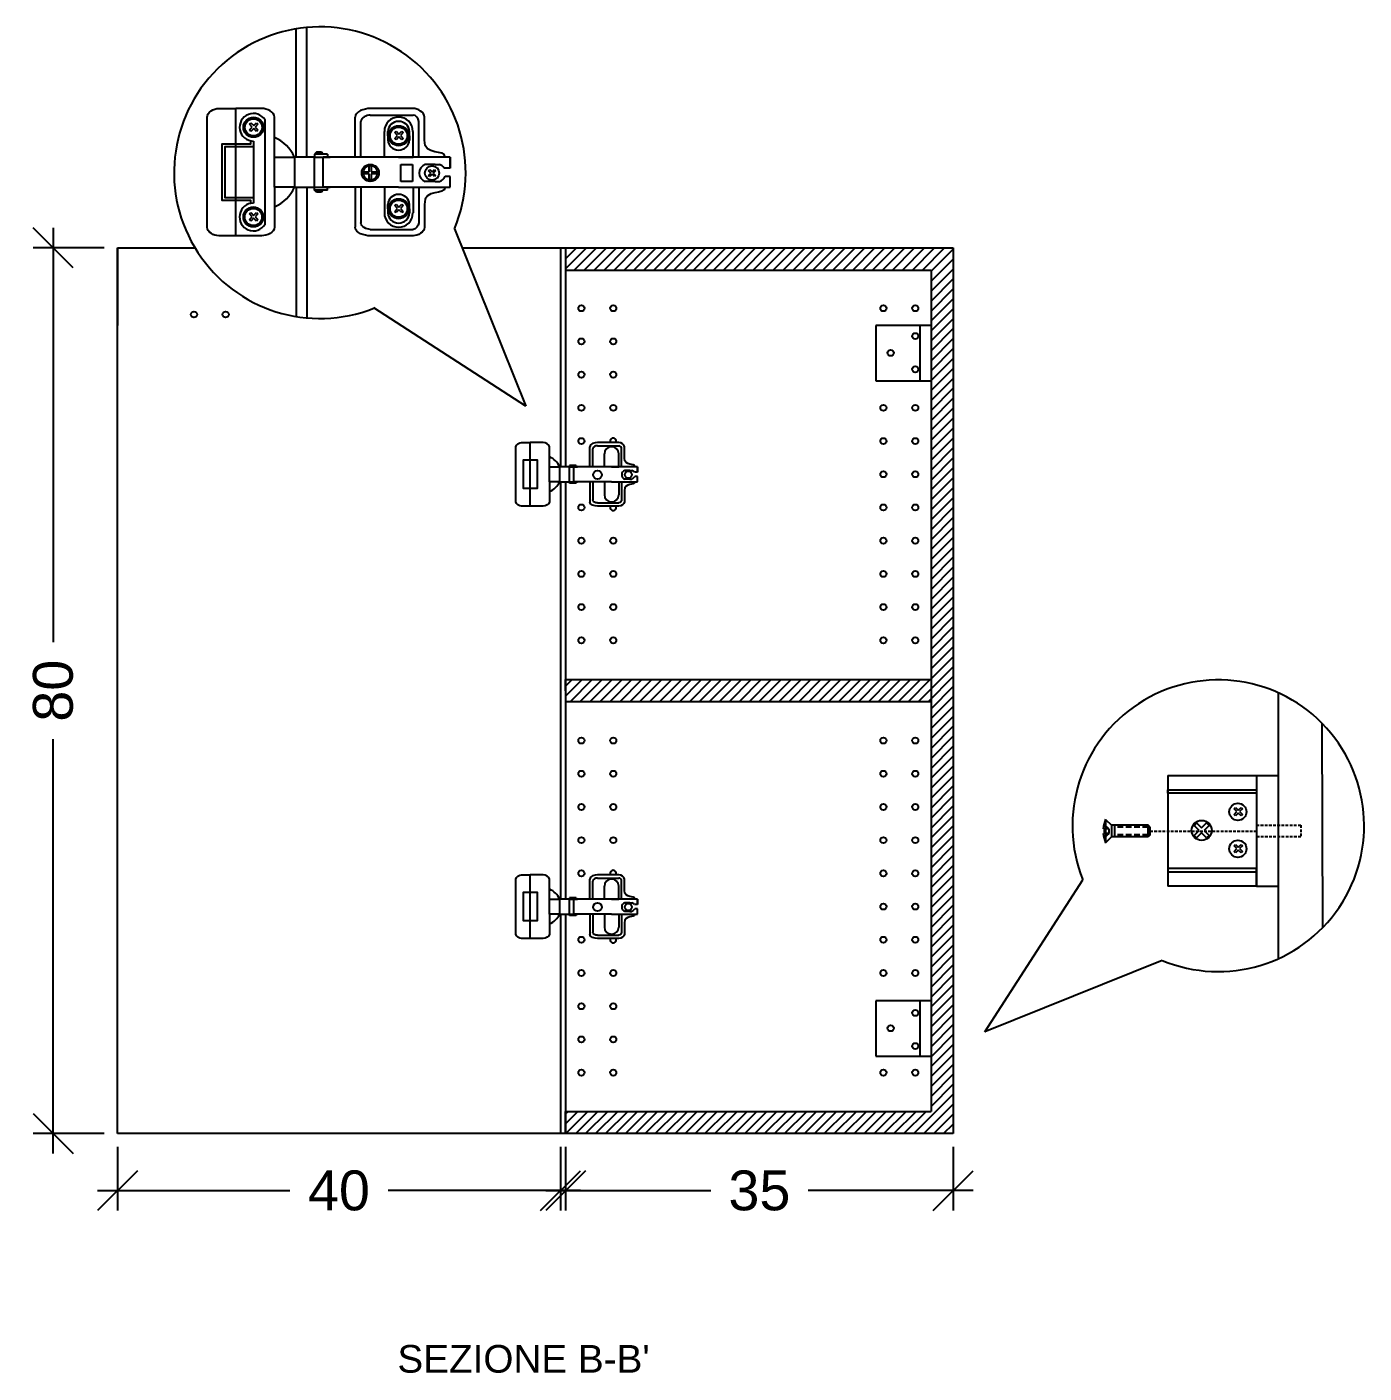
# Model space of a CAD drawing. Header units: millimetres. Extents: x 119 to 532, y 2363 to 2647.
# Drawn here: x 410.9 to 531.6, y 2511 to 2632.6 of the extents above; entities that cross this region are included whole.
import ezdxf

# ---------------------------------------------------------------- set-up
doc = ezdxf.new("R2010")
doc.units = ezdxf.units.MM
doc.linetypes.add('HIDDEN', pattern=[0.375, 0.25, -0.125])
doc.linetypes.add('TRATTEGGIATO', pattern=[0.75, 0.5, -0.25])
for name, color, linetype in [('ARREDI', 1, 'Continuous'), ('CAMPITURE', 4, 'Continuous'), ('DETTAGLI', 9, 'Continuous'), ('QUOTE', 3, 'Continuous'), ('TRATTEGGIO', 5, 'HIDDEN'), ('VITI E CERNIERE', 8, 'Continuous')]:
    doc.layers.add(name, color=color, linetype=linetype)
doc.styles.add('ARIAL', font='arial.ttf')
doc.dimstyles.new('TICK_36', dxfattribs={"dimtxt": 3.6, "dimasz": 3.6, "dimexe": 1.8, "dimexo": 1.2, "dimgap": 1.8, "dimtad": 0, "dimdec": 0, "dimzin": 0, "dimdsep": 46, "dimtxsty": 'ARIAL', "dimblk": 'OBLIQUE', "dimcen": 1.8, "dimdle": 1.8, "dimclrd": 256, "dimclrt": 256, "dimadec": 0, "dimazin": 0, "dimtfac": 1, "dimtdec": 0, "dimtmove": 1, "dimatfit": 3, "dimldrblk": 'OPEN90', "dimfxl": 1, "dimtfill": 1, "dimtolj": 1, "dimtzin": 0, "dimarcsym": 0})

# ---------------------------------------------------------------- blocks, each defined once
blk = doc.blocks.new('_Oblique')
at = {"color": 0, "linetype": 'ByBlock', "lineweight": -2}
blk.add_line((-0.5, -0.5), (0.5, 0.5), dxfattribs=at)
blk = doc.blocks.new('*D20')
at = {"layer": 'Defpoints', "color": 0, "transparency": 16777216}
for p in [(419.03, 2612.61), (413.22, 2532.61), (419.03, 2532.61)]:
    blk.add_point(p, dxfattribs=at)
at = {"layer": 'QUOTE', "lineweight": -2, "transparency": 16777216}
for p, q in [((413.22, 2614.41), (413.22, 2576.98)), ((413.22, 2530.81), (413.22, 2568.23))]:
    blk.add_line(p, q, dxfattribs=at)
at = {"layer": 'QUOTE', "color": 0, "lineweight": -2, "transparency": 16777216}
for p, q in [((417.83, 2612.61), (411.42, 2612.61)), ((417.83, 2532.61), (411.42, 2532.61))]:
    blk.add_line(p, q, dxfattribs=at)
at = {"layer": 'QUOTE', "lineweight": -2, "transparency": 16777216, "xscale": 3.6, "yscale": 3.6, "zscale": 3.6}
for p, rotation in [((413.22, 2612.61), 90), ((413.22, 2532.61), 270)]:
    blk.add_blockref('_Oblique', p, dxfattribs=dict(at, rotation=rotation))
at = {"layer": 'QUOTE', "transparency": 16777216, "insert": (413.22, 2572.61), "char_height": 3.6, "attachment_point": 5, "rotation": 90, "style": 'ARIAL', "bg_fill": 3, "box_fill_scale": 1.1, "bg_fill_color": 256, "bg_fill_true_color": 13158600, "bg_fill_transparency": 0}
blk.add_mtext('\\A1;80', dxfattribs=at)
blk = doc.blocks.new('_Open90')
at = {"color": 0, "linetype": 'ByBlock', "lineweight": -2}
for p, q in [((-0.5, 0.5), (0, 0)), ((0, 0), (-1, 0)), ((0, 0), (-0.5, -0.5))]:
    blk.add_line(p, q, dxfattribs=at)
blk = doc.blocks.new('*D179')
at = {"layer": 'Defpoints', "color": 0, "transparency": 16777216}
for p in [(419.03, 2532.61), (459.03, 2532.61), (459.03, 2527.45)]:
    blk.add_point(p, dxfattribs=at)
at = {"layer": 'QUOTE', "color": 0, "lineweight": -2, "transparency": 16777216}
for p, q in [((419.03, 2531.41), (419.03, 2525.65)), ((459.03, 2531.41), (459.03, 2525.65))]:
    blk.add_line(p, q, dxfattribs=at)
at = {"layer": 'QUOTE', "lineweight": -2, "transparency": 16777216}
for p, q in [((417.23, 2527.45), (434.59, 2527.45)), ((460.83, 2527.45), (443.48, 2527.45))]:
    blk.add_line(p, q, dxfattribs=at)
at = {"layer": 'QUOTE', "lineweight": -2, "transparency": 16777216, "xscale": 3.6, "yscale": 3.6, "zscale": 3.6, "rotation": 180}
blk.add_blockref('_Oblique', (419.03, 2527.45), dxfattribs=at)
at = {"layer": 'QUOTE', "lineweight": -2, "transparency": 16777216, "xscale": 3.6, "yscale": 3.6, "zscale": 3.6}
blk.add_blockref('_Oblique', (459.03, 2527.45), dxfattribs=at)
at = {"layer": 'QUOTE', "transparency": 16777216, "insert": (439.03, 2527.45), "char_height": 3.6, "attachment_point": 5, "style": 'ARIAL', "bg_fill": 3, "box_fill_scale": 1.1, "bg_fill_color": 256, "bg_fill_true_color": 13158600, "bg_fill_transparency": 0}
blk.add_mtext('\\A1;40', dxfattribs=at)
blk = doc.blocks.new('*D180')
at = {"layer": 'Defpoints', "color": 0, "transparency": 16777216}
for p in [(459.5, 2532.61), (494.5, 2532.61), (494.5, 2527.45)]:
    blk.add_point(p, dxfattribs=at)
at = {"layer": 'QUOTE', "color": 0, "lineweight": -2, "transparency": 16777216}
for p, q in [((459.5, 2531.41), (459.5, 2525.65)), ((494.5, 2531.41), (494.5, 2525.65))]:
    blk.add_line(p, q, dxfattribs=at)
at = {"layer": 'QUOTE', "lineweight": -2, "transparency": 16777216}
for p, q in [((457.7, 2527.45), (472.61, 2527.45)), ((496.3, 2527.45), (481.39, 2527.45))]:
    blk.add_line(p, q, dxfattribs=at)
at = {"layer": 'QUOTE', "lineweight": -2, "transparency": 16777216, "xscale": 3.6, "yscale": 3.6, "zscale": 3.6, "rotation": 180}
blk.add_blockref('_Oblique', (459.5, 2527.45), dxfattribs=at)
at = {"layer": 'QUOTE', "lineweight": -2, "transparency": 16777216, "xscale": 3.6, "yscale": 3.6, "zscale": 3.6}
blk.add_blockref('_Oblique', (494.5, 2527.45), dxfattribs=at)
at = {"layer": 'QUOTE', "transparency": 16777216, "insert": (477, 2527.45), "char_height": 3.6, "attachment_point": 5, "style": 'ARIAL', "bg_fill": 3, "box_fill_scale": 1.1, "bg_fill_color": 256, "bg_fill_true_color": 13158600, "bg_fill_transparency": 0}
blk.add_mtext('\\A1;35', dxfattribs=at)

msp = doc.modelspace()

# ---------------------------------------------------------------- hatches: boundary and pattern name
at = {"layer": 'CAMPITURE'}
h = msp.add_hatch(dxfattribs=at)
h.set_pattern_fill('ANSI31', color=256, scale=0.2)
h.set_pattern_definition([(45, (-373.52307, 333.6758), (-0.4490128, 0.4490128), [])])
h.paths.add_polyline_path([(492.5, 2573.61), (459.5, 2573.61), (459.5, 2572.61), (459.5, 2571.61), (492.5, 2571.61)], flags=17)
h.paths.add_polyline_path([(494.5, 2612.61), (459.5, 2612.61), (459.5, 2610.61), (492.5, 2610.61), (492.5, 2534.61), (459.5, 2534.61), (459.5, 2532.61), (494.5, 2532.61)])

# ---------------------------------------------------------------- linework, layer by layer
at = {"layer": 'ARREDI'}
for p, q in [((435.18, 2620.8), (435.18, 2632.39)), ((436.12, 2620.8), (436.12, 2632.51)), ((435.18, 2618.09), (435.18, 2606.41)), ((436.12, 2618.09), (436.12, 2606.29)), ((419.03, 2612.61), (426.04, 2612.61)), ((419.03, 2532.61), (419.03, 2612.61)), ((419.03, 2612.61), (426.04, 2612.61)), ((419.03, 2612.61), (419.03, 2605.61)), ((450.16, 2612.61), (459.03, 2612.61)), ((450.16, 2612.61), (459.03, 2612.61)), ((459.03, 2612.61), (459.03, 2592.83)), ((459.03, 2612.61), (459.5, 2612.61)), ((459.5, 2612.61), (494.5, 2612.61)), ((459.5, 2612.61), (459.5, 2593.31)), ((494.5, 2612.61), (494.5, 2532.61)), ((494.5, 2612.61), (494.5, 2532.61)), ((459.5, 2610.61), (459.5, 2593.31)), ((459.5, 2610.61), (459.5, 2592.83)), ((459.5, 2610.61), (492.5, 2610.61)), ((492.5, 2610.61), (492.5, 2534.61)), ((459.03, 2591.48), (459.03, 2553.78)), ((459.5, 2591.48), (459.5, 2553.78)), ((459.5, 2572.61), (459.5, 2573.61)), ((459.5, 2573.61), (492.5, 2573.61)), ((492.5, 2573.61), (492.5, 2571.61)), ((523.89, 2548.48), (523.89, 2572.46)), ((492.5, 2571.61), (459.5, 2571.61)), ((527.89, 2551.24), (527.82, 2569.65)), ((459.03, 2552.43), (459.03, 2532.61)), ((459.5, 2552.43), (459.5, 2532.61)), ((459.5, 2532.61), (459.5, 2534.61)), ((459.5, 2534.61), (492.5, 2534.61)), ((459.03, 2532.61), (419.03, 2532.61)), ((459.5, 2532.61), (459.03, 2532.61)), ((494.5, 2532.61), (459.5, 2532.61))]:
    msp.add_line(p, q, dxfattribs=at)
for centre in [(460.93, 2607.16), (460.93, 2607.16), (463.8, 2607.16), (463.8, 2607.16), (488.2, 2607.16), (491.07, 2607.16), (425.94, 2606.59), (428.8, 2606.59), (460.93, 2604.16), (460.93, 2604.16), (463.8, 2604.16), (463.8, 2604.16), (460.93, 2601.16), (460.93, 2601.16), (463.8, 2601.16), (463.8, 2601.16), (460.93, 2598.16), (460.93, 2598.16), (463.8, 2598.16), (463.8, 2598.16), (488.2, 2598.16), (491.07, 2598.16), (460.93, 2595.16), (460.93, 2595.16), (488.2, 2595.16), (491.07, 2595.16), (488.2, 2592.16), (491.07, 2592.16), (460.93, 2589.16), (460.93, 2589.16), (488.2, 2589.16), (491.07, 2589.16), (460.93, 2586.16), (460.93, 2586.16), (463.8, 2586.16), (463.8, 2586.16), (488.2, 2586.16), (491.07, 2586.16), (460.93, 2583.16), (460.93, 2583.16), (463.8, 2583.16), (463.8, 2583.16), (488.2, 2583.16), (491.07, 2583.16), (460.93, 2580.16), (460.93, 2580.16), (463.8, 2580.16), (463.8, 2580.16), (488.2, 2580.16), (491.07, 2580.16), (460.93, 2577.16), (460.93, 2577.16), (463.8, 2577.16), (463.8, 2577.16), (488.2, 2577.16), (491.07, 2577.16), (460.93, 2568.11), (460.93, 2568.11), (463.8, 2568.11), (463.8, 2568.11), (488.2, 2568.11), (491.07, 2568.11), (460.93, 2565.11), (460.93, 2565.11), (463.8, 2565.11), (463.8, 2565.11), (488.2, 2565.11), (491.07, 2565.11), (460.93, 2562.11), (460.93, 2562.11), (463.8, 2562.11), (463.8, 2562.11), (488.2, 2562.11), (491.07, 2562.11), (460.93, 2559.11), (460.93, 2559.11), (463.8, 2559.11), (463.8, 2559.11), (488.2, 2559.11), (491.07, 2559.11), (460.93, 2556.11), (460.93, 2556.11), (488.2, 2556.11), (491.07, 2556.11), (488.2, 2553.11), (491.07, 2553.11), (460.93, 2550.11), (460.93, 2550.11), (488.2, 2550.11), (491.07, 2550.11), (460.93, 2547.11), (460.93, 2547.11), (463.8, 2547.11), (463.8, 2547.11), (488.2, 2547.11), (491.07, 2547.11), (460.93, 2544.11), (460.93, 2544.11), (463.8, 2544.11), (463.8, 2544.11), (460.93, 2541.11), (460.93, 2541.11), (463.8, 2541.11), (463.8, 2541.11), (460.93, 2538.11), (460.93, 2538.11), (463.8, 2538.11), (463.8, 2538.11), (488.2, 2538.11), (491.07, 2538.11)]:
    msp.add_circle(centre, 0.276, dxfattribs=at)
for centre, start, end in [((463.8, 2595.16), 331.3899, 208.6101), ((463.8, 2595.16), 331.3899, 208.6101), ((463.8, 2589.16), 154.7178, 25.2822), ((463.8, 2589.16), 154.7178, 25.2822), ((463.8, 2556.11), 331.3899, 208.6101), ((463.8, 2556.11), 331.3899, 208.6101), ((463.8, 2550.11), 154.7178, 25.2822), ((463.8, 2550.11), 154.7178, 25.2822)]:
    msp.add_arc(centre, 0.276, start, end, dxfattribs=at)
at = {"layer": 'DETTAGLI'}
for p, q in [((449.46, 2614.34), (455.92, 2598.32)), ((455.92, 2598.32), (442.19, 2607.18)), ((497.36, 2541.8), (506.21, 2555.53)), ((513.38, 2548.25), (497.36, 2541.8))]:
    msp.add_line(p, q, dxfattribs=at)
for centre, start, end in [((437.31, 2619.4), 337.3881, 291.7577), ((518.44, 2560.41), 247.3881, 201.7577)]:
    msp.add_arc(centre, 13.17, start, end, dxfattribs=at)
at = {"layer": 'TRATTEGGIO'}
for p, q in [((512.28, 2559.93), (521.89, 2559.93)), ((521.89, 2560.47), (525.9, 2560.46)), ((525.9, 2560.46), (525.9, 2559.4)), ((525.9, 2559.4), (521.89, 2559.4))]:
    msp.add_line(p, q, dxfattribs=at)
at = {"layer": 'VITI E CERNIERE'}
for p, q in [((427.13, 2614.47), (427.13, 2624.42)), ((428.18, 2625.2), (429.73, 2625.2)), ((432.06, 2625.2), (429.73, 2625.2)), ((429.73, 2613.7), (429.73, 2625.2)), ((432.36, 2614.73), (432.36, 2624.17)), ((433.21, 2620.8), (433.21, 2624.42)), ((440.5, 2620.8), (440.5, 2624.42)), ((441.02, 2620.8), (441.02, 2624.03)), ((445.73, 2625.2), (441.86, 2625.2)), ((441.86, 2624.61), (445.73, 2624.61)), ((446.23, 2620.8), (446.23, 2624.03)), ((446.75, 2622.35), (446.75, 2624.42)), ((430.95, 2623.77), (431.08, 2623.9)), ((431.2, 2623.52), (430.95, 2623.77)), ((430.95, 2623.26), (431.2, 2623.52)), ((431.08, 2623.13), (430.95, 2623.26)), ((431.08, 2623.9), (431.33, 2623.65)), ((431.33, 2623.39), (431.08, 2623.13)), ((431.33, 2623.65), (431.59, 2623.9)), ((431.59, 2623.13), (431.33, 2623.39)), ((431.71, 2623.77), (431.46, 2623.52)), ((431.46, 2623.52), (431.71, 2623.26)), ((431.59, 2623.9), (431.71, 2623.77)), ((431.71, 2623.26), (431.59, 2623.13)), ((443.13, 2620.8), (443.13, 2623.13)), ((443.44, 2622.74), (443.44, 2623.13)), ((444.07, 2623.02), (444.19, 2623.14)), ((444.32, 2622.76), (444.07, 2623.02)), ((444.19, 2623.14), (444.45, 2622.89)), ((444.45, 2622.89), (444.71, 2623.14)), ((444.83, 2623.02), (444.58, 2622.76)), ((444.71, 2623.14), (444.83, 2623.02)), ((445.41, 2622.74), (445.41, 2623.13)), ((445.72, 2620.8), (445.72, 2623.13)), ((431.31, 2622.25), (431.3, 2616.65)), ((443.44, 2622.74), (443.44, 2622.35)), ((444.07, 2622.5), (444.32, 2622.76)), ((444.19, 2622.38), (444.07, 2622.5)), ((444.45, 2622.63), (444.19, 2622.38)), ((444.71, 2622.38), (444.45, 2622.63)), ((444.58, 2622.76), (444.83, 2622.5)), ((444.83, 2622.5), (444.71, 2622.38)), ((445.41, 2622.74), (445.41, 2622.35)), ((433.21, 2618.09), (433.21, 2620.8)), ((433.21, 2620.8), (435.02, 2620.8)), ((436.83, 2620.8), (435.02, 2620.8)), ((435.02, 2620.8), (435.02, 2618.09)), ((437, 2621.26), (436.83, 2621.06)), ((437.99, 2621.06), (436.83, 2621.06)), ((436.83, 2621.06), (436.83, 2620.8)), ((436.83, 2620.8), (438.25, 2620.8)), ((436.83, 2618.09), (436.83, 2620.8)), ((437.44, 2621.26), (437, 2621.26)), ((437.61, 2621.06), (437.44, 2621.26)), ((449.08, 2620.8), (437.61, 2620.8)), ((437.61, 2618.09), (437.61, 2620.8)), ((437.99, 2621.06), (437.99, 2620.8)), ((444.42, 2620.8), (445.72, 2620.8)), ((449.08, 2619.82), (449.08, 2620.8)), ((449.08, 2620.8), (449.08, 2619.82)), ((441.09, 2619.49), (441.09, 2619.49)), ((441.09, 2619.3), (441.09, 2619.3)), ((441.22, 2619.49), (441.76, 2619.49)), ((441.76, 2619.3), (441.22, 2619.3)), ((441.76, 2620.15), (441.76, 2620.16)), ((441.76, 2619.49), (441.76, 2620.03)), ((441.76, 2618.75), (441.76, 2619.3)), ((441.94, 2620.16), (441.94, 2620.15)), ((441.94, 2620.03), (441.94, 2619.49)), ((441.94, 2619.49), (442.5, 2619.49)), ((442.5, 2619.3), (441.94, 2619.3)), ((441.94, 2619.3), (441.94, 2618.75)), ((442.63, 2619.49), (442.63, 2619.49)), ((444.63, 2618.59), (444.63, 2620.14)), ((444.63, 2620.14), (445.66, 2620.14)), ((445.66, 2620.14), (445.66, 2618.59)), ((447.72, 2620.14), (446.81, 2620.14)), ((447.13, 2619.57), (447.24, 2619.68)), ((447.34, 2619.37), (447.13, 2619.57)), ((447.13, 2619.16), (447.34, 2619.37)), ((447.24, 2619.06), (447.13, 2619.16)), ((447.24, 2619.68), (447.44, 2619.47)), ((447.44, 2619.27), (447.24, 2619.06)), ((447.44, 2619.47), (447.65, 2619.68)), ((447.65, 2619.06), (447.44, 2619.27)), ((447.75, 2619.57), (447.54, 2619.37)), ((447.54, 2619.37), (447.75, 2619.16)), ((447.65, 2619.68), (447.75, 2619.57)), ((447.75, 2619.16), (447.65, 2619.06)), ((447.72, 2620.14), (448.11, 2620.14)), ((449.08, 2619.82), (448.53, 2619.82)), ((435.02, 2618.09), (433.21, 2618.09)), ((433.21, 2618.09), (433.21, 2614.47)), ((435.02, 2618.09), (436.83, 2618.09)), ((436.83, 2618.09), (438.25, 2618.09)), ((436.83, 2617.83), (436.83, 2618.09)), ((444.42, 2618.09), (437.61, 2618.09)), ((437.99, 2617.83), (437.99, 2618.09)), ((441.02, 2618.09), (440.5, 2618.09)), ((440.5, 2618.09), (440.5, 2614.47)), ((441.02, 2618.09), (441.02, 2614.86)), ((444.42, 2618.09), (443.13, 2618.09)), ((443.13, 2618.09), (443.13, 2615.76)), ((444.42, 2618.09), (449.08, 2618.09)), ((444.42, 2618.09), (445.72, 2618.09)), ((445.66, 2618.59), (444.63, 2618.59)), ((445.72, 2618.09), (445.72, 2615.76)), ((445.72, 2618.09), (446.75, 2618.09)), ((446.23, 2618.09), (446.23, 2614.86)), ((447.72, 2618.59), (446.81, 2618.59)), ((447.72, 2618.59), (448.11, 2618.59)), ((449.08, 2619.07), (448.61, 2619.07)), ((449.08, 2618.09), (449.08, 2619.07)), ((449.08, 2618.09), (449.08, 2619.07)), ((437.99, 2617.83), (436.83, 2617.83)), ((437, 2617.63), (436.83, 2617.83)), ((437.44, 2617.63), (437, 2617.63)), ((437.61, 2617.83), (437.44, 2617.63)), ((430.94, 2615.67), (431.07, 2615.8)), ((431.2, 2615.41), (430.94, 2615.67)), ((431.07, 2615.8), (431.32, 2615.54)), ((431.32, 2615.54), (431.58, 2615.8)), ((431.71, 2615.67), (431.45, 2615.41)), ((431.58, 2615.8), (431.71, 2615.67)), ((443.44, 2616.15), (443.44, 2616.54)), ((443.44, 2616.15), (443.44, 2615.76)), ((444.07, 2616.43), (444.19, 2616.55)), ((444.32, 2616.17), (444.07, 2616.43)), ((444.07, 2615.91), (444.32, 2616.17)), ((444.19, 2615.79), (444.07, 2615.91)), ((444.19, 2616.55), (444.45, 2616.3)), ((444.45, 2616.04), (444.19, 2615.79)), ((444.45, 2616.3), (444.71, 2616.55)), ((444.71, 2615.79), (444.45, 2616.04)), ((444.83, 2616.43), (444.58, 2616.17)), ((444.58, 2616.17), (444.83, 2615.91)), ((444.71, 2616.55), (444.83, 2616.43)), ((444.83, 2615.91), (444.71, 2615.79)), ((445.41, 2616.15), (445.41, 2616.54)), ((445.41, 2616.15), (445.41, 2615.76)), ((446.75, 2616.54), (446.75, 2614.47)), ((430.94, 2615.16), (431.2, 2615.41)), ((431.07, 2615.03), (430.94, 2615.16)), ((431.32, 2615.29), (431.07, 2615.03)), ((431.58, 2615.03), (431.32, 2615.29)), ((431.45, 2615.41), (431.71, 2615.16)), ((431.71, 2615.16), (431.58, 2615.03)), ((429.73, 2613.7), (428.18, 2613.7)), ((432.06, 2613.7), (429.73, 2613.7)), ((441.86, 2614.28), (445.73, 2614.28)), ((445.73, 2613.7), (441.86, 2613.7)), ((492.5, 2605.61), (487.5, 2605.61)), ((487.5, 2605.61), (487.5, 2600.61)), ((492.5, 2605.61), (487.5, 2605.61)), ((487.5, 2605.61), (487.5, 2600.61)), ((491.5, 2605.61), (491.5, 2600.61)), ((492.5, 2605.61), (491.5, 2605.61)), ((487.5, 2600.61), (492.5, 2600.61)), ((487.5, 2600.61), (492.5, 2600.61)), ((455.53, 2595.03), (456.31, 2595.03)), ((457.47, 2595.03), (456.31, 2595.03)), ((456.31, 2589.28), (456.31, 2595.03)), ((464.31, 2595.03), (462.37, 2595.03)), ((455.01, 2589.67), (455.01, 2594.64)), ((458.05, 2592.83), (458.05, 2594.64)), ((461.69, 2592.83), (461.69, 2594.64)), ((461.95, 2592.83), (461.95, 2594.45)), ((462.37, 2594.74), (464.31, 2594.74)), ((463.01, 2592.83), (463.01, 2594)), ((464.3, 2592.83), (464.3, 2594)), ((464.56, 2592.83), (464.56, 2594.45)), ((464.82, 2593.61), (464.82, 2594.64)), ((458.05, 2591.48), (458.05, 2592.83)), ((458.05, 2592.83), (458.95, 2592.83)), ((459.86, 2592.83), (458.95, 2592.83)), ((458.95, 2592.83), (458.95, 2591.48)), ((460.44, 2592.96), (459.86, 2592.96)), ((459.86, 2592.96), (459.86, 2592.83)), ((459.86, 2592.83), (460.57, 2592.83)), ((459.86, 2591.48), (459.86, 2592.83)), ((465.98, 2592.83), (460.24, 2592.83)), ((460.24, 2591.48), (460.24, 2592.83)), ((460.44, 2592.96), (460.44, 2592.83)), ((462.32, 2592.51), (462.32, 2592.51)), ((462.41, 2592.51), (462.41, 2592.51)), ((463.65, 2592.83), (464.3, 2592.83)), ((465.3, 2592.5), (464.85, 2592.5)), ((465.3, 2592.5), (465.49, 2592.5)), ((465.98, 2592.34), (465.98, 2592.83)), ((465.98, 2592.83), (465.98, 2592.34)), ((458.95, 2591.48), (458.05, 2591.48)), ((458.05, 2591.48), (458.05, 2589.67)), ((458.95, 2591.48), (459.86, 2591.48)), ((459.86, 2591.48), (460.57, 2591.48)), ((459.86, 2591.35), (459.86, 2591.48)), ((460.44, 2591.35), (459.86, 2591.35)), ((463.65, 2591.48), (460.24, 2591.48)), ((460.44, 2591.35), (460.44, 2591.48)), ((461.95, 2591.48), (461.69, 2591.48)), ((461.69, 2591.48), (461.69, 2589.67)), ((461.95, 2591.48), (461.95, 2589.86)), ((461.99, 2592.08), (461.98, 2592.08)), ((461.99, 2592.17), (461.99, 2592.17)), ((462.76, 2592.17), (462.76, 2592.17)), ((463.65, 2591.48), (463.01, 2591.48)), ((463.01, 2591.48), (463.01, 2590.31)), ((463.65, 2591.48), (465.98, 2591.48)), ((463.65, 2591.48), (464.3, 2591.48)), ((464.3, 2591.48), (464.3, 2590.31)), ((464.3, 2591.48), (464.82, 2591.48)), ((464.56, 2591.48), (464.56, 2589.86)), ((465.3, 2591.73), (464.85, 2591.73)), ((465.3, 2591.73), (465.49, 2591.73)), ((465.98, 2592.34), (465.71, 2592.34)), ((465.98, 2591.97), (465.75, 2591.97)), ((465.98, 2591.48), (465.98, 2591.97)), ((465.98, 2591.48), (465.98, 2591.97)), ((464.82, 2590.7), (464.82, 2589.67)), ((456.31, 2589.28), (455.53, 2589.28)), ((457.47, 2589.28), (456.31, 2589.28)), ((462.37, 2589.57), (464.31, 2589.57)), ((464.31, 2589.28), (462.37, 2589.28)), ((513.89, 2564.96), (521.89, 2564.96)), ((513.89, 2564.96), (513.89, 2554.96)), ((521.89, 2564.96), (521.89, 2554.96)), ((521.89, 2564.96), (521.89, 2563.36)), ((521.89, 2564.96), (523.89, 2564.96)), ((513.89, 2563.36), (513.89, 2563.66)), ((513.89, 2563.66), (521.89, 2563.66)), ((521.89, 2563.36), (513.89, 2563.36)), ((519.86, 2561.94), (519.98, 2562.07)), ((519.98, 2562.07), (520.24, 2561.81)), ((520.24, 2561.81), (520.5, 2562.07)), ((520.5, 2562.07), (520.62, 2561.94)), ((520.11, 2561.69), (519.86, 2561.94)), ((519.86, 2561.43), (520.11, 2561.69)), ((519.98, 2561.3), (519.86, 2561.43)), ((520.24, 2561.56), (519.98, 2561.3)), ((520.5, 2561.3), (520.24, 2561.56)), ((520.62, 2561.94), (520.37, 2561.69)), ((520.37, 2561.69), (520.62, 2561.43)), ((520.62, 2561.43), (520.5, 2561.3)), ((516.25, 2560.44), (516.48, 2560.66)), ((516.71, 2559.99), (516.25, 2560.44)), ((516.25, 2559.54), (516.71, 2559.99)), ((516.48, 2560.66), (516.93, 2560.21)), ((516.93, 2559.76), (516.48, 2559.31)), ((516.93, 2560.21), (517.38, 2560.66)), ((517.38, 2559.31), (516.93, 2559.76)), ((517.61, 2560.44), (517.16, 2559.99)), ((517.16, 2559.99), (517.61, 2559.54)), ((517.38, 2560.66), (517.61, 2560.44)), ((516.48, 2559.31), (516.25, 2559.54)), ((517.61, 2559.54), (517.38, 2559.31)), ((519.86, 2558.6), (519.98, 2558.73)), ((520.11, 2558.35), (519.86, 2558.6)), ((519.98, 2558.73), (520.24, 2558.47)), ((520.24, 2558.47), (520.5, 2558.73)), ((520.62, 2558.6), (520.37, 2558.35)), ((520.5, 2558.73), (520.62, 2558.6)), ((519.86, 2558.09), (520.11, 2558.35)), ((519.98, 2557.96), (519.86, 2558.09)), ((520.24, 2558.22), (519.98, 2557.96)), ((520.5, 2557.96), (520.24, 2558.22)), ((520.37, 2558.35), (520.62, 2558.09)), ((520.62, 2558.09), (520.5, 2557.96)), ((455.53, 2555.98), (456.31, 2555.98)), ((457.47, 2555.98), (456.31, 2555.98)), ((456.31, 2550.23), (456.31, 2555.98)), ((464.31, 2555.98), (462.37, 2555.98)), ((521.89, 2556.56), (513.89, 2556.56)), ((513.89, 2556.56), (513.89, 2556.26)), ((513.89, 2556.26), (521.89, 2556.26)), ((521.89, 2554.96), (521.89, 2556.56)), ((455.01, 2550.62), (455.01, 2555.59)), ((458.05, 2553.78), (458.05, 2555.59)), ((461.69, 2553.78), (461.69, 2555.59)), ((461.95, 2553.78), (461.95, 2555.4)), ((462.37, 2555.69), (464.31, 2555.69)), ((463.01, 2553.78), (463.01, 2554.95)), ((464.3, 2553.78), (464.3, 2554.95)), ((464.56, 2553.78), (464.56, 2555.4)), ((464.82, 2554.56), (464.82, 2555.59)), ((521.89, 2554.96), (513.89, 2554.96)), ((521.89, 2554.96), (523.89, 2554.96)), ((458.05, 2552.43), (458.05, 2553.78)), ((458.05, 2553.78), (458.95, 2553.78)), ((459.86, 2553.78), (458.95, 2553.78)), ((458.95, 2553.78), (458.95, 2552.43)), ((460.44, 2553.91), (459.86, 2553.91)), ((459.86, 2553.91), (459.86, 2553.78)), ((459.86, 2553.78), (460.57, 2553.78)), ((459.86, 2552.43), (459.86, 2553.78)), ((465.98, 2553.78), (460.24, 2553.78)), ((460.24, 2552.43), (460.24, 2553.78)), ((460.44, 2553.91), (460.44, 2553.78)), ((463.65, 2553.78), (464.3, 2553.78)), ((465.98, 2553.29), (465.98, 2553.78)), ((465.98, 2553.78), (465.98, 2553.29)), ((458.95, 2552.43), (458.05, 2552.43)), ((458.05, 2552.43), (458.05, 2550.62)), ((458.95, 2552.43), (459.86, 2552.43)), ((459.86, 2552.43), (460.57, 2552.43)), ((459.86, 2552.3), (459.86, 2552.43)), ((460.44, 2552.3), (459.86, 2552.3)), ((463.65, 2552.43), (460.24, 2552.43)), ((460.44, 2552.3), (460.44, 2552.43)), ((461.95, 2552.43), (461.69, 2552.43)), ((461.69, 2552.43), (461.69, 2550.62)), ((461.95, 2552.43), (461.95, 2550.81)), ((461.99, 2553.03), (461.98, 2553.03)), ((461.99, 2553.12), (461.99, 2553.12)), ((462.32, 2553.46), (462.32, 2553.46)), ((462.41, 2553.46), (462.41, 2553.46)), ((462.76, 2553.12), (462.76, 2553.12)), ((463.65, 2552.43), (463.01, 2552.43)), ((463.01, 2552.43), (463.01, 2551.26)), ((463.65, 2552.43), (465.98, 2552.43)), ((463.65, 2552.43), (464.3, 2552.43)), ((464.3, 2552.43), (464.3, 2551.26)), ((464.3, 2552.43), (464.82, 2552.43)), ((464.56, 2552.43), (464.56, 2550.81)), ((465.3, 2553.45), (464.85, 2553.45)), ((465.3, 2552.68), (464.85, 2552.68)), ((465.3, 2553.45), (465.49, 2553.45)), ((465.3, 2552.68), (465.49, 2552.68)), ((465.98, 2553.29), (465.71, 2553.29)), ((465.98, 2552.92), (465.75, 2552.92)), ((465.98, 2552.43), (465.98, 2552.92)), ((465.98, 2552.43), (465.98, 2552.92)), ((464.82, 2551.65), (464.82, 2550.62)), ((456.31, 2550.23), (455.53, 2550.23)), ((457.47, 2550.23), (456.31, 2550.23)), ((462.37, 2550.52), (464.31, 2550.52)), ((464.31, 2550.23), (462.37, 2550.23)), ((492.5, 2544.61), (487.5, 2544.61)), ((487.5, 2544.61), (487.5, 2539.61)), ((491.5, 2544.61), (491.5, 2539.61)), ((492.5, 2544.61), (491.5, 2544.61)), ((487.5, 2539.61), (492.5, 2539.61))]:
    msp.add_line(p, q, dxfattribs=at)
at = {"layer": 'VITI E CERNIERE', "color": 0, "linetype": 'Continuous'}
for p, q in [((508.26, 2560.99), (508.26, 2558.87)), ((508.26, 2560.99), (508.79, 2560.46)), ((508.06, 2560.14), (508.12, 2560.14)), ((508.06, 2559.72), (508.12, 2559.72)), ((508.12, 2560.14), (508.12, 2559.72)), ((512.1, 2560.46), (508.79, 2560.46)), ((508.79, 2560.46), (508.79, 2559.4)), ((509.11, 2559.4), (509.11, 2560.46)), ((512.1, 2559.4), (512.1, 2560.46)), ((512.28, 2560.29), (512.1, 2560.46)), ((512.28, 2559.58), (512.1, 2559.4)), ((512.28, 2559.58), (512.28, 2560.29)), ((508.26, 2558.87), (508.79, 2559.4)), ((512.1, 2559.4), (508.79, 2559.4))]:
    msp.add_line(p, q, dxfattribs=at)
at = {"layer": 'VITI E CERNIERE', "color": 0, "linetype": 'TRATTEGGIATO'}
for p, q in [((508.57, 2560.14), (508.12, 2560.52)), ((508.57, 2560.14), (508.12, 2560.14)), ((508.57, 2559.72), (508.12, 2559.72)), ((508.57, 2559.72), (508.12, 2559.34)), ((508.57, 2560.14), (508.57, 2559.72)), ((512.1, 2560.29), (509.11, 2560.29)), ((512.1, 2559.58), (509.11, 2559.58))]:
    msp.add_line(p, q, dxfattribs=at)
at = {"layer": 'VITI E CERNIERE'}
for points in [[(431.05, 2622.25), (431.05, 2621.99), (428.46, 2621.99), (428.46, 2616.91), (431.04, 2616.91), (431.04, 2616.65)], [(431.31, 2622.25), (431.31, 2621.73), (428.72, 2621.73), (428.72, 2617.17), (431.3, 2617.17), (431.3, 2616.65)], [(456.96, 2590.89), (456.96, 2593.43), (455.67, 2593.43), (455.67, 2590.89), (456.96, 2590.89), (456.96, 2590.89)], [(456.96, 2551.84), (456.96, 2554.38), (455.67, 2554.38), (455.67, 2551.84), (456.96, 2551.84), (456.96, 2551.84)]]:
    msp.add_lwpolyline(points, dxfattribs=at)
for centre, radius in [((431.31, 2623.5), 0.904), ((431.31, 2623.5), 0.775), ((444.42, 2622.74), 0.904), ((444.42, 2622.74), 0.775), ((441.86, 2619.38), 0.775), ((441.86, 2619.39), 0.646), ((447.44, 2619.37), 0.646), ((444.42, 2616.15), 0.904), ((444.42, 2616.15), 0.775), ((431.3, 2615.4), 0.904), ((431.3, 2615.4), 0.775), ((491.07, 2604.64), 0.276), ((488.85, 2603.12), 0.276), ((491.07, 2601.64), 0.276), ((462.37, 2592.12), 0.388), ((465.16, 2592.12), 0.323), ((520.21, 2561.67), 0.775), ((516.94, 2559.99), 0.905), ((520.21, 2558.33), 0.775), ((462.37, 2553.07), 0.388), ((465.16, 2553.07), 0.323), ((491.07, 2543.51), 0.276), ((488.85, 2542.12), 0.276), ((491.07, 2540.51), 0.276)]:
    msp.add_circle(centre, radius, dxfattribs=at)
for centre, radius, start, end in [((431.31, 2623.5), 1.25, 32.3724, 270), ((444.42, 2623.13), 1.29, 0, 180), ((444.42, 2623.05), 0.985, 4.7066, 175.2934), ((431.92, 2619.45), 3.38, 23.6294, 67.559), ((444.42, 2622.43), 0.985, 184.7066, 355.2934), ((447.08, 2619.37), 0.818, 108.5903, 251.4097), ((447.85, 2619.37), 0.818, 33.5466, 71.4097), ((431.92, 2619.45), 3.38, 292.441, 336.3706), ((447.85, 2619.37), 0.818, 288.5903, 338.6778), ((444.42, 2616.46), 0.985, 4.7066, 175.2934), ((431.3, 2615.4), 1.25, 89.981, 327.9517), ((444.42, 2615.76), 1.29, 180, 0), ((444.42, 2615.84), 0.985, 184.7066, 355.2934), ((457.4, 2592.16), 1.69, 23.6294, 67.559), ((463.65, 2594), 0.646, 0, 180), ((464.98, 2592.12), 0.409, 108.5903, 251.4097), ((465.36, 2592.12), 0.409, 33.5466, 71.4097), ((457.4, 2592.16), 1.69, 292.441, 336.3706), ((465.36, 2592.12), 0.409, 288.5903, 338.6778), ((463.65, 2590.31), 0.646, 180, 0), ((463.65, 2554.95), 0.646, 0, 180), ((457.4, 2553.11), 1.69, 23.6294, 67.559), ((457.4, 2553.11), 1.69, 292.441, 336.3706), ((464.98, 2553.07), 0.409, 108.5903, 251.4097), ((465.36, 2553.07), 0.409, 33.5466, 71.4097), ((465.36, 2553.07), 0.409, 288.5903, 338.6778), ((463.65, 2551.26), 0.646, 180, 0)]:
    msp.add_arc(centre, radius, start, end, dxfattribs=at)
at = {"layer": 'VITI E CERNIERE', "color": 0, "linetype": 'Continuous'}
for start, end in [(157.3801, 175.5883), (184.4117, 202.6199)]:
    msp.add_arc((510.81, 2559.93), 2.76, start, end, dxfattribs=at)
at = {"layer": 'VITI E CERNIERE'}
for points in [[(427.13, 2624.42), (427.13, 2624.86), (427.74, 2625.2), (428.18, 2625.2)], [(433.21, 2624.42), (433.21, 2624.89), (432.52, 2625.2), (432.06, 2625.2)], [(441.86, 2625.2), (441.34, 2625.2), (440.5, 2624.94), (440.5, 2624.42)], [(441.86, 2624.61), (441.52, 2624.61), (441.02, 2624.38), (441.02, 2624.03)], [(446.75, 2624.42), (446.75, 2624.85), (446.16, 2625.2), (445.73, 2625.2)], [(446.23, 2624.03), (446.23, 2624.29), (445.99, 2624.61), (445.73, 2624.61)], [(448.61, 2620.8), (448.61, 2621.61), (446.75, 2620.8), (446.75, 2622.35)], [(448.61, 2618.09), (448.61, 2617.28), (446.75, 2618.09), (446.75, 2616.54)], [(428.18, 2613.7), (427.74, 2613.7), (427.13, 2614.04), (427.13, 2614.47)], [(433.21, 2614.47), (433.21, 2614.01), (432.52, 2613.7), (432.06, 2613.7)], [(441.86, 2613.7), (441.34, 2613.7), (440.5, 2613.95), (440.5, 2614.47)], [(441.86, 2614.28), (441.52, 2614.28), (441.02, 2614.52), (441.02, 2614.86)], [(446.23, 2614.86), (446.23, 2614.6), (445.99, 2614.28), (445.73, 2614.28)], [(446.75, 2614.47), (446.75, 2614.04), (446.16, 2613.7), (445.73, 2613.7)], [(455.01, 2594.64), (455.01, 2594.86), (455.31, 2595.03), (455.53, 2595.03)], [(458.05, 2594.64), (458.05, 2594.87), (457.7, 2595.03), (457.47, 2595.03)], [(462.37, 2595.03), (462.11, 2595.03), (461.69, 2594.9), (461.69, 2594.64)], [(464.82, 2594.64), (464.82, 2594.86), (464.52, 2595.03), (464.31, 2595.03)], [(462.37, 2594.74), (462.2, 2594.74), (461.95, 2594.62), (461.95, 2594.45)], [(464.56, 2594.45), (464.56, 2594.58), (464.43, 2594.74), (464.31, 2594.74)], [(465.75, 2592.83), (465.75, 2593.24), (464.82, 2592.83), (464.82, 2593.61)], [(465.75, 2591.48), (465.75, 2591.07), (464.82, 2591.48), (464.82, 2590.7)], [(455.53, 2589.28), (455.31, 2589.28), (455.01, 2589.45), (455.01, 2589.67)], [(458.05, 2589.67), (458.05, 2589.44), (457.7, 2589.28), (457.47, 2589.28)], [(462.37, 2589.28), (462.11, 2589.28), (461.69, 2589.41), (461.69, 2589.67)], [(462.37, 2589.57), (462.2, 2589.57), (461.95, 2589.69), (461.95, 2589.86)], [(464.56, 2589.86), (464.56, 2589.73), (464.43, 2589.57), (464.31, 2589.57)], [(464.82, 2589.67), (464.82, 2589.45), (464.52, 2589.28), (464.31, 2589.28)], [(455.01, 2555.59), (455.01, 2555.81), (455.31, 2555.98), (455.53, 2555.98)], [(458.05, 2555.59), (458.05, 2555.82), (457.7, 2555.98), (457.47, 2555.98)], [(462.37, 2555.98), (462.11, 2555.98), (461.69, 2555.85), (461.69, 2555.59)], [(464.82, 2555.59), (464.82, 2555.81), (464.52, 2555.98), (464.31, 2555.98)], [(462.37, 2555.69), (462.2, 2555.69), (461.95, 2555.57), (461.95, 2555.4)], [(464.56, 2555.4), (464.56, 2555.53), (464.43, 2555.69), (464.31, 2555.69)], [(465.75, 2553.78), (465.75, 2554.19), (464.82, 2553.78), (464.82, 2554.56)], [(465.75, 2552.43), (465.75, 2552.02), (464.82, 2552.43), (464.82, 2551.65)], [(455.53, 2550.23), (455.31, 2550.23), (455.01, 2550.4), (455.01, 2550.62)], [(458.05, 2550.62), (458.05, 2550.39), (457.7, 2550.23), (457.47, 2550.23)], [(462.37, 2550.23), (462.11, 2550.23), (461.69, 2550.36), (461.69, 2550.62)], [(462.37, 2550.52), (462.2, 2550.52), (461.95, 2550.64), (461.95, 2550.81)], [(464.56, 2550.81), (464.56, 2550.68), (464.43, 2550.52), (464.31, 2550.52)], [(464.82, 2550.62), (464.82, 2550.4), (464.52, 2550.23), (464.31, 2550.23)]]:
    msp.add_open_spline(points, degree=3, dxfattribs=at)

# ---------------------------------------------------------------- texts
at = {"layer": 'QUOTE', "insert": (444.31, 2513.51), "char_height": 2.5, "attachment_point": 1, "style": 'ARIAL'}
msp.add_mtext_dynamic_manual_height_columns("SEZIONE B-B'", width=61.538, gutter_width=12.5, heights=[0], dxfattribs=at)

# ---------------------------------------------------------------- next in the draw order: dimensions: what is measured, and where the dimension line sits
at = {"layer": 'QUOTE'}
dim = msp.add_linear_dim(base=(413.22, 2532.61), p1=(419.03, 2612.61), p2=(419.03, 2532.61), angle=90, dimstyle='TICK_36', dxfattribs=at)
dim.commit()
dim.dimension.update_dxf_attribs({"geometry": '*D20', "text_midpoint": (413.22, 2572.61)})

# ---------------------------------------------------------------- next in the draw order: dimensions: what is measured, and where the dimension line sits
dim = msp.add_linear_dim(base=(459.03, 2527.45), p1=(419.03, 2532.61), p2=(459.03, 2532.61), dimstyle='TICK_36', dxfattribs=at)
dim.commit()
dim.dimension.update_dxf_attribs({"geometry": '*D179', "text_midpoint": (439.03, 2527.45)})

# ---------------------------------------------------------------- next in the draw order: dimensions: what is measured, and where the dimension line sits
dim = msp.add_linear_dim(base=(494.5, 2527.45), p1=(459.5, 2532.61), p2=(494.5, 2532.61), dimstyle='TICK_36', dxfattribs=at)
dim.commit()
dim.dimension.update_dxf_attribs({"geometry": '*D180', "text_midpoint": (477, 2527.45)})

doc.saveas('drawing.dxf')
